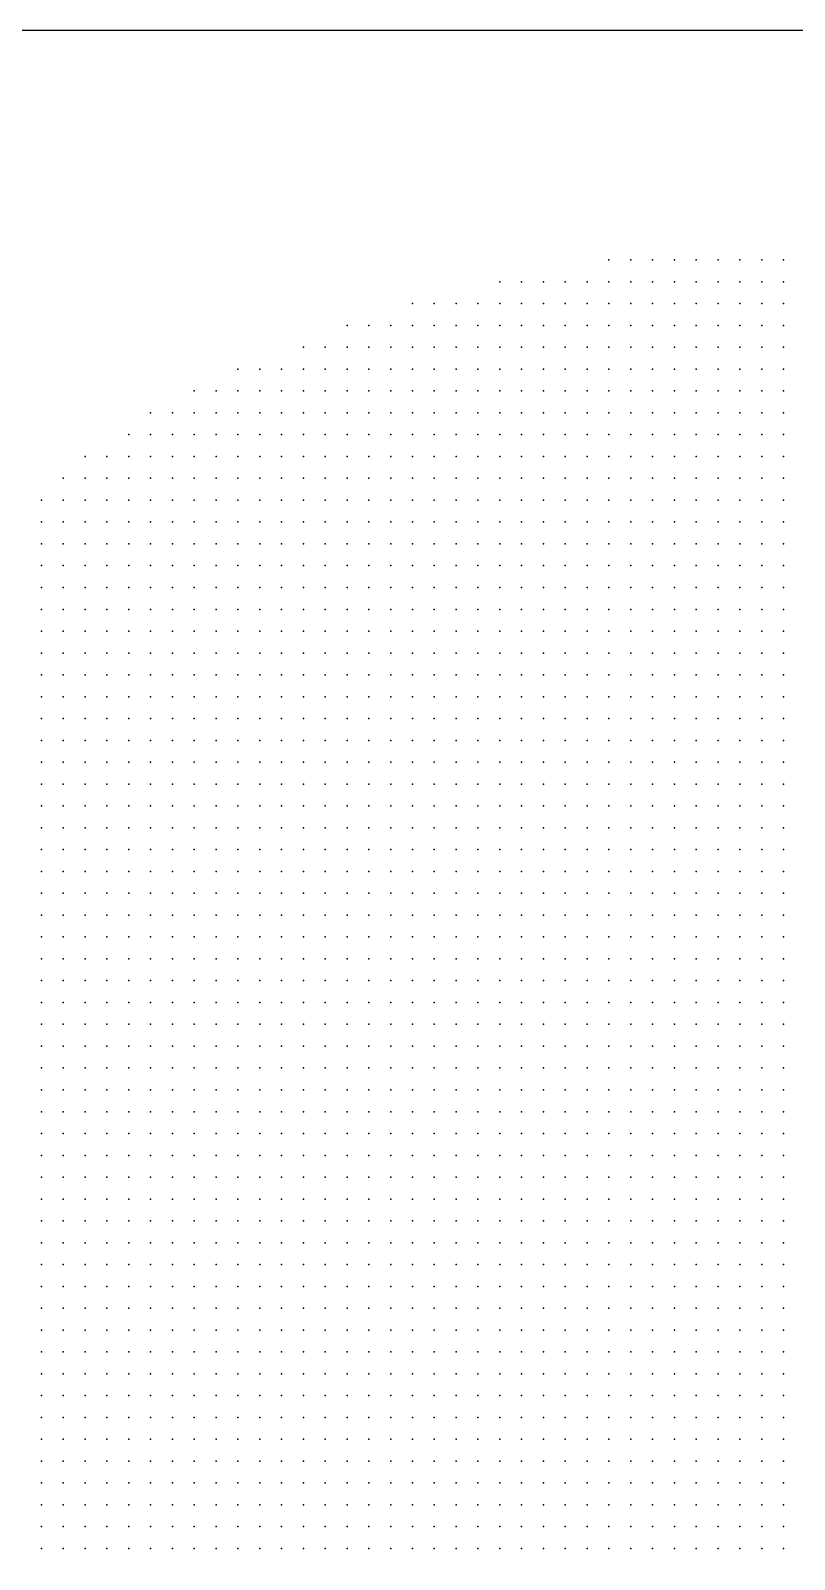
# Model space of a CAD drawing. Header units: millimetres. Extents: x 2848 to 6961, y 1568 to 7914.
# Drawn here: x 4383.3 to 4418.3, y 1650.3 to 1720.3 of the extents above; entities that cross this region are included whole.
import ezdxf

# ---------------------------------------------------------------- set-up
doc = ezdxf.new("R2010")
doc.units = ezdxf.units.MM
doc.header["$PDSIZE"] = -2

msp = doc.modelspace()

# ---------------------------------------------------------------- linework, layer by layer
msp.add_lwpolyline([(4348.282, 1580.289), (4488.282, 1580.289), (4488.282, 1720.289), (4348.282, 1720.289)], close=True)
at = {"color": 142, "true_color": 0x1a84d0}
for p in [(4409.782, 1709.789), (4410.782, 1709.789), (4411.782, 1709.789), (4412.782, 1709.789), (4413.782, 1709.789), (4414.782, 1709.789), (4415.782, 1709.789), (4416.782, 1709.789), (4417.782, 1709.789), (4404.782, 1708.789), (4405.782, 1708.789), (4406.782, 1708.789), (4407.782, 1708.789), (4408.782, 1708.789), (4409.782, 1708.789), (4410.782, 1708.789), (4411.782, 1708.789), (4412.782, 1708.789), (4413.782, 1708.789), (4414.782, 1708.789), (4415.782, 1708.789), (4416.782, 1708.789), (4417.782, 1708.789), (4400.782, 1707.789), (4401.782, 1707.789), (4402.782, 1707.789), (4403.782, 1707.789), (4404.782, 1707.789), (4405.782, 1707.789), (4406.782, 1707.789), (4407.782, 1707.789), (4408.782, 1707.789), (4409.782, 1707.789), (4410.782, 1707.789), (4411.782, 1707.789), (4412.782, 1707.789), (4413.782, 1707.789), (4414.782, 1707.789), (4415.782, 1707.789), (4416.782, 1707.789), (4417.782, 1707.789), (4397.782, 1706.789), (4398.782, 1706.789), (4399.782, 1706.789), (4400.782, 1706.789), (4401.782, 1706.789), (4402.782, 1706.789), (4403.782, 1706.789), (4404.782, 1706.789), (4405.782, 1706.789), (4406.782, 1706.789), (4407.782, 1706.789), (4408.782, 1706.789), (4409.782, 1706.789), (4410.782, 1706.789), (4411.782, 1706.789), (4412.782, 1706.789), (4413.782, 1706.789), (4414.782, 1706.789), (4415.782, 1706.789), (4416.782, 1706.789), (4417.782, 1706.789), (4395.782, 1705.789), (4396.782, 1705.789), (4397.782, 1705.789), (4398.782, 1705.789), (4399.782, 1705.789), (4400.782, 1705.789), (4401.782, 1705.789), (4402.782, 1705.789), (4403.782, 1705.789), (4404.782, 1705.789), (4405.782, 1705.789), (4406.782, 1705.789), (4407.782, 1705.789), (4408.782, 1705.789), (4409.782, 1705.789), (4410.782, 1705.789), (4411.782, 1705.789), (4412.782, 1705.789), (4413.782, 1705.789), (4414.782, 1705.789), (4415.782, 1705.789), (4416.782, 1705.789), (4417.782, 1705.789), (4392.782, 1704.789), (4393.782, 1704.789), (4394.782, 1704.789), (4395.782, 1704.789), (4396.782, 1704.789), (4397.782, 1704.789), (4398.782, 1704.789), (4399.782, 1704.789), (4400.782, 1704.789), (4401.782, 1704.789), (4402.782, 1704.789), (4403.782, 1704.789), (4404.782, 1704.789), (4405.782, 1704.789), (4406.782, 1704.789), (4407.782, 1704.789), (4408.782, 1704.789), (4409.782, 1704.789), (4410.782, 1704.789), (4411.782, 1704.789), (4412.782, 1704.789), (4413.782, 1704.789), (4414.782, 1704.789), (4415.782, 1704.789), (4416.782, 1704.789), (4417.782, 1704.789), (4390.782, 1703.789), (4391.782, 1703.789), (4392.782, 1703.789), (4393.782, 1703.789), (4394.782, 1703.789), (4395.782, 1703.789), (4396.782, 1703.789), (4397.782, 1703.789), (4398.782, 1703.789), (4399.782, 1703.789), (4400.782, 1703.789), (4401.782, 1703.789), (4402.782, 1703.789), (4403.782, 1703.789), (4404.782, 1703.789), (4405.782, 1703.789), (4406.782, 1703.789), (4407.782, 1703.789), (4408.782, 1703.789), (4409.782, 1703.789), (4410.782, 1703.789), (4411.782, 1703.789), (4412.782, 1703.789), (4413.782, 1703.789), (4414.782, 1703.789), (4415.782, 1703.789), (4416.782, 1703.789), (4417.782, 1703.789), (4388.782, 1702.789), (4389.782, 1702.789), (4390.782, 1702.789), (4391.782, 1702.789), (4392.782, 1702.789), (4393.782, 1702.789), (4394.782, 1702.789), (4395.782, 1702.789), (4396.782, 1702.789), (4397.782, 1702.789), (4398.782, 1702.789), (4399.782, 1702.789), (4400.782, 1702.789), (4401.782, 1702.789), (4402.782, 1702.789), (4403.782, 1702.789), (4404.782, 1702.789), (4405.782, 1702.789), (4406.782, 1702.789), (4407.782, 1702.789), (4408.782, 1702.789), (4409.782, 1702.789), (4410.782, 1702.789), (4411.782, 1702.789), (4412.782, 1702.789), (4413.782, 1702.789), (4414.782, 1702.789), (4415.782, 1702.789), (4416.782, 1702.789), (4417.782, 1702.789), (4387.782, 1701.789), (4388.782, 1701.789), (4389.782, 1701.789), (4390.782, 1701.789), (4391.782, 1701.789), (4392.782, 1701.789), (4393.782, 1701.789), (4394.782, 1701.789), (4395.782, 1701.789), (4396.782, 1701.789), (4397.782, 1701.789), (4398.782, 1701.789), (4399.782, 1701.789), (4400.782, 1701.789), (4401.782, 1701.789), (4402.782, 1701.789), (4403.782, 1701.789), (4404.782, 1701.789), (4405.782, 1701.789), (4406.782, 1701.789), (4407.782, 1701.789), (4408.782, 1701.789), (4409.782, 1701.789), (4410.782, 1701.789), (4411.782, 1701.789), (4412.782, 1701.789), (4413.782, 1701.789), (4414.782, 1701.789), (4415.782, 1701.789), (4416.782, 1701.789), (4417.782, 1701.789), (4385.782, 1700.789), (4386.782, 1700.789), (4387.782, 1700.789), (4388.782, 1700.789), (4389.782, 1700.789), (4390.782, 1700.789), (4391.782, 1700.789), (4392.782, 1700.789), (4393.782, 1700.789), (4394.782, 1700.789), (4395.782, 1700.789), (4396.782, 1700.789), (4397.782, 1700.789), (4398.782, 1700.789), (4399.782, 1700.789), (4400.782, 1700.789), (4401.782, 1700.789), (4402.782, 1700.789), (4403.782, 1700.789), (4404.782, 1700.789), (4405.782, 1700.789), (4406.782, 1700.789), (4407.782, 1700.789), (4408.782, 1700.789), (4409.782, 1700.789), (4410.782, 1700.789), (4411.782, 1700.789), (4412.782, 1700.789), (4413.782, 1700.789), (4414.782, 1700.789), (4415.782, 1700.789), (4416.782, 1700.789), (4417.782, 1700.789), (4384.782, 1699.789), (4385.782, 1699.789), (4386.782, 1699.789), (4387.782, 1699.789), (4388.782, 1699.789), (4389.782, 1699.789), (4390.782, 1699.789), (4391.782, 1699.789), (4392.782, 1699.789), (4393.782, 1699.789), (4394.782, 1699.789), (4395.782, 1699.789), (4396.782, 1699.789), (4397.782, 1699.789), (4398.782, 1699.789), (4399.782, 1699.789), (4400.782, 1699.789), (4401.782, 1699.789), (4402.782, 1699.789), (4403.782, 1699.789), (4404.782, 1699.789), (4405.782, 1699.789), (4406.782, 1699.789), (4407.782, 1699.789), (4408.782, 1699.789), (4409.782, 1699.789), (4410.782, 1699.789), (4411.782, 1699.789), (4412.782, 1699.789), (4413.782, 1699.789), (4414.782, 1699.789), (4415.782, 1699.789), (4416.782, 1699.789), (4417.782, 1699.789), (4383.782, 1698.789), (4384.782, 1698.789), (4385.782, 1698.789), (4386.782, 1698.789), (4387.782, 1698.789), (4388.782, 1698.789), (4389.782, 1698.789), (4390.782, 1698.789), (4391.782, 1698.789), (4392.782, 1698.789), (4393.782, 1698.789), (4394.782, 1698.789), (4395.782, 1698.789), (4396.782, 1698.789), (4397.782, 1698.789), (4398.782, 1698.789), (4399.782, 1698.789), (4400.782, 1698.789), (4401.782, 1698.789), (4402.782, 1698.789), (4403.782, 1698.789), (4404.782, 1698.789), (4405.782, 1698.789), (4406.782, 1698.789), (4407.782, 1698.789), (4408.782, 1698.789), (4409.782, 1698.789), (4410.782, 1698.789), (4411.782, 1698.789), (4412.782, 1698.789), (4413.782, 1698.789), (4414.782, 1698.789), (4415.782, 1698.789), (4416.782, 1698.789), (4417.782, 1698.789), (4383.782, 1697.789), (4384.782, 1697.789), (4385.782, 1697.789), (4386.782, 1697.789), (4387.782, 1697.789), (4388.782, 1697.789), (4389.782, 1697.789), (4390.782, 1697.789), (4391.782, 1697.789), (4392.782, 1697.789), (4393.782, 1697.789), (4394.782, 1697.789), (4395.782, 1697.789), (4396.782, 1697.789), (4397.782, 1697.789), (4398.782, 1697.789), (4399.782, 1697.789), (4400.782, 1697.789), (4401.782, 1697.789), (4402.782, 1697.789), (4403.782, 1697.789), (4404.782, 1697.789), (4405.782, 1697.789), (4406.782, 1697.789), (4407.782, 1697.789), (4408.782, 1697.789), (4409.782, 1697.789), (4410.782, 1697.789), (4411.782, 1697.789), (4412.782, 1697.789), (4413.782, 1697.789), (4414.782, 1697.789), (4415.782, 1697.789), (4416.782, 1697.789), (4417.782, 1697.789), (4383.782, 1696.789), (4384.782, 1696.789), (4385.782, 1696.789), (4386.782, 1696.789), (4387.782, 1696.789), (4388.782, 1696.789), (4389.782, 1696.789), (4390.782, 1696.789), (4391.782, 1696.789), (4392.782, 1696.789), (4393.782, 1696.789), (4394.782, 1696.789), (4395.782, 1696.789), (4396.782, 1696.789), (4397.782, 1696.789), (4398.782, 1696.789), (4399.782, 1696.789), (4400.782, 1696.789), (4401.782, 1696.789), (4402.782, 1696.789), (4403.782, 1696.789), (4404.782, 1696.789), (4405.782, 1696.789), (4406.782, 1696.789), (4407.782, 1696.789), (4408.782, 1696.789), (4409.782, 1696.789), (4410.782, 1696.789), (4411.782, 1696.789), (4412.782, 1696.789), (4413.782, 1696.789), (4414.782, 1696.789), (4415.782, 1696.789), (4416.782, 1696.789), (4417.782, 1696.789), (4383.782, 1695.789), (4384.782, 1695.789), (4385.782, 1695.789), (4386.782, 1695.789), (4387.782, 1695.789), (4388.782, 1695.789), (4389.782, 1695.789), (4390.782, 1695.789), (4391.782, 1695.789), (4392.782, 1695.789), (4393.782, 1695.789), (4394.782, 1695.789), (4395.782, 1695.789), (4396.782, 1695.789), (4397.782, 1695.789), (4398.782, 1695.789), (4399.782, 1695.789), (4400.782, 1695.789), (4401.782, 1695.789), (4402.782, 1695.789), (4403.782, 1695.789), (4404.782, 1695.789), (4405.782, 1695.789), (4406.782, 1695.789), (4407.782, 1695.789), (4408.782, 1695.789), (4409.782, 1695.789), (4410.782, 1695.789), (4411.782, 1695.789), (4412.782, 1695.789), (4413.782, 1695.789), (4414.782, 1695.789), (4415.782, 1695.789), (4416.782, 1695.789), (4417.782, 1695.789), (4383.782, 1694.789), (4384.782, 1694.789), (4385.782, 1694.789), (4386.782, 1694.789), (4387.782, 1694.789), (4388.782, 1694.789), (4389.782, 1694.789), (4390.782, 1694.789), (4391.782, 1694.789), (4392.782, 1694.789), (4393.782, 1694.789), (4394.782, 1694.789), (4395.782, 1694.789), (4396.782, 1694.789), (4397.782, 1694.789), (4398.782, 1694.789), (4399.782, 1694.789), (4400.782, 1694.789), (4401.782, 1694.789), (4402.782, 1694.789), (4403.782, 1694.789), (4404.782, 1694.789), (4405.782, 1694.789), (4406.782, 1694.789), (4407.782, 1694.789), (4408.782, 1694.789), (4409.782, 1694.789), (4410.782, 1694.789), (4411.782, 1694.789), (4412.782, 1694.789), (4413.782, 1694.789), (4414.782, 1694.789), (4415.782, 1694.789), (4416.782, 1694.789), (4417.782, 1694.789), (4383.782, 1693.789), (4384.782, 1693.789), (4385.782, 1693.789), (4386.782, 1693.789), (4387.782, 1693.789), (4388.782, 1693.789), (4389.782, 1693.789), (4390.782, 1693.789), (4391.782, 1693.789), (4392.782, 1693.789), (4393.782, 1693.789), (4394.782, 1693.789), (4395.782, 1693.789), (4396.782, 1693.789), (4397.782, 1693.789), (4398.782, 1693.789), (4399.782, 1693.789), (4400.782, 1693.789), (4401.782, 1693.789), (4402.782, 1693.789), (4403.782, 1693.789), (4404.782, 1693.789), (4405.782, 1693.789), (4406.782, 1693.789), (4407.782, 1693.789), (4408.782, 1693.789), (4409.782, 1693.789), (4410.782, 1693.789), (4411.782, 1693.789), (4412.782, 1693.789), (4413.782, 1693.789), (4414.782, 1693.789), (4415.782, 1693.789), (4416.782, 1693.789), (4417.782, 1693.789), (4383.782, 1692.789), (4384.782, 1692.789), (4385.782, 1692.789), (4386.782, 1692.789), (4387.782, 1692.789), (4388.782, 1692.789), (4389.782, 1692.789), (4390.782, 1692.789), (4391.782, 1692.789), (4392.782, 1692.789), (4393.782, 1692.789), (4394.782, 1692.789), (4395.782, 1692.789), (4396.782, 1692.789), (4397.782, 1692.789), (4398.782, 1692.789), (4399.782, 1692.789), (4400.782, 1692.789), (4401.782, 1692.789), (4402.782, 1692.789), (4403.782, 1692.789), (4404.782, 1692.789), (4405.782, 1692.789), (4406.782, 1692.789), (4407.782, 1692.789), (4408.782, 1692.789), (4409.782, 1692.789), (4410.782, 1692.789), (4411.782, 1692.789), (4412.782, 1692.789), (4413.782, 1692.789), (4414.782, 1692.789), (4415.782, 1692.789), (4416.782, 1692.789), (4417.782, 1692.789), (4383.782, 1691.789), (4384.782, 1691.789), (4385.782, 1691.789), (4386.782, 1691.789), (4387.782, 1691.789), (4388.782, 1691.789), (4389.782, 1691.789), (4390.782, 1691.789), (4391.782, 1691.789), (4392.782, 1691.789), (4393.782, 1691.789), (4394.782, 1691.789), (4395.782, 1691.789), (4396.782, 1691.789), (4397.782, 1691.789), (4398.782, 1691.789), (4399.782, 1691.789), (4400.782, 1691.789), (4401.782, 1691.789), (4402.782, 1691.789), (4403.782, 1691.789), (4404.782, 1691.789), (4405.782, 1691.789), (4406.782, 1691.789), (4407.782, 1691.789), (4408.782, 1691.789), (4409.782, 1691.789), (4410.782, 1691.789), (4411.782, 1691.789), (4412.782, 1691.789), (4413.782, 1691.789), (4414.782, 1691.789), (4415.782, 1691.789), (4416.782, 1691.789), (4417.782, 1691.789), (4383.782, 1690.789), (4384.782, 1690.789), (4385.782, 1690.789), (4386.782, 1690.789), (4387.782, 1690.789), (4388.782, 1690.789), (4389.782, 1690.789), (4390.782, 1690.789), (4391.782, 1690.789), (4392.782, 1690.789), (4393.782, 1690.789), (4394.782, 1690.789), (4395.782, 1690.789), (4396.782, 1690.789), (4397.782, 1690.789), (4398.782, 1690.789), (4399.782, 1690.789), (4400.782, 1690.789), (4401.782, 1690.789), (4402.782, 1690.789), (4403.782, 1690.789), (4404.782, 1690.789), (4405.782, 1690.789), (4406.782, 1690.789), (4407.782, 1690.789), (4408.782, 1690.789), (4409.782, 1690.789), (4410.782, 1690.789), (4411.782, 1690.789), (4412.782, 1690.789), (4413.782, 1690.789), (4414.782, 1690.789), (4415.782, 1690.789), (4416.782, 1690.789), (4417.782, 1690.789), (4383.782, 1689.789), (4384.782, 1689.789), (4385.782, 1689.789), (4386.782, 1689.789), (4387.782, 1689.789), (4388.782, 1689.789), (4389.782, 1689.789), (4390.782, 1689.789), (4391.782, 1689.789), (4392.782, 1689.789), (4393.782, 1689.789), (4394.782, 1689.789), (4395.782, 1689.789), (4396.782, 1689.789), (4397.782, 1689.789), (4398.782, 1689.789), (4399.782, 1689.789), (4400.782, 1689.789), (4401.782, 1689.789), (4402.782, 1689.789), (4403.782, 1689.789), (4404.782, 1689.789), (4405.782, 1689.789), (4406.782, 1689.789), (4407.782, 1689.789), (4408.782, 1689.789), (4409.782, 1689.789), (4410.782, 1689.789), (4411.782, 1689.789), (4412.782, 1689.789), (4413.782, 1689.789), (4414.782, 1689.789), (4415.782, 1689.789), (4416.782, 1689.789), (4417.782, 1689.789), (4383.782, 1688.789), (4384.782, 1688.789), (4385.782, 1688.789), (4386.782, 1688.789), (4387.782, 1688.789), (4388.782, 1688.789), (4389.782, 1688.789), (4390.782, 1688.789), (4391.782, 1688.789), (4392.782, 1688.789), (4393.782, 1688.789), (4394.782, 1688.789), (4395.782, 1688.789), (4396.782, 1688.789), (4397.782, 1688.789), (4398.782, 1688.789), (4399.782, 1688.789), (4400.782, 1688.789), (4401.782, 1688.789), (4402.782, 1688.789), (4403.782, 1688.789), (4404.782, 1688.789), (4405.782, 1688.789), (4406.782, 1688.789), (4407.782, 1688.789), (4408.782, 1688.789), (4409.782, 1688.789), (4410.782, 1688.789), (4411.782, 1688.789), (4412.782, 1688.789), (4413.782, 1688.789), (4414.782, 1688.789), (4415.782, 1688.789), (4416.782, 1688.789), (4417.782, 1688.789), (4383.782, 1687.789), (4384.782, 1687.789), (4385.782, 1687.789), (4386.782, 1687.789), (4387.782, 1687.789), (4388.782, 1687.789), (4389.782, 1687.789), (4390.782, 1687.789), (4391.782, 1687.789), (4392.782, 1687.789), (4393.782, 1687.789), (4394.782, 1687.789), (4395.782, 1687.789), (4396.782, 1687.789), (4397.782, 1687.789), (4398.782, 1687.789), (4399.782, 1687.789), (4400.782, 1687.789), (4401.782, 1687.789), (4402.782, 1687.789), (4403.782, 1687.789), (4404.782, 1687.789), (4405.782, 1687.789), (4406.782, 1687.789), (4407.782, 1687.789), (4408.782, 1687.789), (4409.782, 1687.789), (4410.782, 1687.789), (4411.782, 1687.789), (4412.782, 1687.789), (4413.782, 1687.789), (4414.782, 1687.789), (4415.782, 1687.789), (4416.782, 1687.789), (4417.782, 1687.789), (4383.782, 1686.789), (4384.782, 1686.789), (4385.782, 1686.789), (4386.782, 1686.789), (4387.782, 1686.789), (4388.782, 1686.789), (4389.782, 1686.789), (4390.782, 1686.789), (4391.782, 1686.789), (4392.782, 1686.789), (4393.782, 1686.789), (4394.782, 1686.789), (4395.782, 1686.789), (4396.782, 1686.789), (4397.782, 1686.789), (4398.782, 1686.789), (4399.782, 1686.789), (4400.782, 1686.789), (4401.782, 1686.789), (4402.782, 1686.789), (4403.782, 1686.789), (4404.782, 1686.789), (4405.782, 1686.789), (4406.782, 1686.789), (4407.782, 1686.789), (4408.782, 1686.789), (4409.782, 1686.789), (4410.782, 1686.789), (4411.782, 1686.789), (4412.782, 1686.789), (4413.782, 1686.789), (4414.782, 1686.789), (4415.782, 1686.789), (4416.782, 1686.789), (4417.782, 1686.789), (4383.782, 1685.789), (4384.782, 1685.789), (4385.782, 1685.789), (4386.782, 1685.789), (4387.782, 1685.789), (4388.782, 1685.789), (4389.782, 1685.789), (4390.782, 1685.789), (4391.782, 1685.789), (4392.782, 1685.789), (4393.782, 1685.789), (4394.782, 1685.789), (4395.782, 1685.789), (4396.782, 1685.789), (4397.782, 1685.789), (4398.782, 1685.789), (4399.782, 1685.789), (4400.782, 1685.789), (4401.782, 1685.789), (4402.782, 1685.789), (4403.782, 1685.789), (4404.782, 1685.789), (4405.782, 1685.789), (4406.782, 1685.789), (4407.782, 1685.789), (4408.782, 1685.789), (4409.782, 1685.789), (4410.782, 1685.789), (4411.782, 1685.789), (4412.782, 1685.789), (4413.782, 1685.789), (4414.782, 1685.789), (4415.782, 1685.789), (4416.782, 1685.789), (4417.782, 1685.789), (4383.782, 1684.789), (4384.782, 1684.789), (4385.782, 1684.789), (4386.782, 1684.789), (4387.782, 1684.789), (4388.782, 1684.789), (4389.782, 1684.789), (4390.782, 1684.789), (4391.782, 1684.789), (4392.782, 1684.789), (4393.782, 1684.789), (4394.782, 1684.789), (4395.782, 1684.789), (4396.782, 1684.789), (4397.782, 1684.789), (4398.782, 1684.789), (4399.782, 1684.789), (4400.782, 1684.789), (4401.782, 1684.789), (4402.782, 1684.789), (4403.782, 1684.789), (4404.782, 1684.789), (4405.782, 1684.789), (4406.782, 1684.789), (4407.782, 1684.789), (4408.782, 1684.789), (4409.782, 1684.789), (4410.782, 1684.789), (4411.782, 1684.789), (4412.782, 1684.789), (4413.782, 1684.789), (4414.782, 1684.789), (4415.782, 1684.789), (4416.782, 1684.789), (4417.782, 1684.789), (4383.782, 1683.789), (4384.782, 1683.789), (4385.782, 1683.789), (4386.782, 1683.789), (4387.782, 1683.789), (4388.782, 1683.789), (4389.782, 1683.789), (4390.782, 1683.789), (4391.782, 1683.789), (4392.782, 1683.789), (4393.782, 1683.789), (4394.782, 1683.789), (4395.782, 1683.789), (4396.782, 1683.789), (4397.782, 1683.789), (4398.782, 1683.789), (4399.782, 1683.789), (4400.782, 1683.789), (4401.782, 1683.789), (4402.782, 1683.789), (4403.782, 1683.789), (4404.782, 1683.789), (4405.782, 1683.789), (4406.782, 1683.789), (4407.782, 1683.789), (4408.782, 1683.789), (4409.782, 1683.789), (4410.782, 1683.789), (4411.782, 1683.789), (4412.782, 1683.789), (4413.782, 1683.789), (4414.782, 1683.789), (4415.782, 1683.789), (4416.782, 1683.789), (4417.782, 1683.789), (4383.782, 1682.789), (4384.782, 1682.789), (4385.782, 1682.789), (4386.782, 1682.789), (4387.782, 1682.789), (4388.782, 1682.789), (4389.782, 1682.789), (4390.782, 1682.789), (4391.782, 1682.789), (4392.782, 1682.789), (4393.782, 1682.789), (4394.782, 1682.789), (4395.782, 1682.789), (4396.782, 1682.789), (4397.782, 1682.789), (4398.782, 1682.789), (4399.782, 1682.789), (4400.782, 1682.789), (4401.782, 1682.789), (4402.782, 1682.789), (4403.782, 1682.789), (4404.782, 1682.789), (4405.782, 1682.789), (4406.782, 1682.789), (4407.782, 1682.789), (4408.782, 1682.789), (4409.782, 1682.789), (4410.782, 1682.789), (4411.782, 1682.789), (4412.782, 1682.789), (4413.782, 1682.789), (4414.782, 1682.789), (4415.782, 1682.789), (4416.782, 1682.789), (4417.782, 1682.789), (4383.782, 1681.789), (4384.782, 1681.789), (4385.782, 1681.789), (4386.782, 1681.789), (4387.782, 1681.789), (4388.782, 1681.789), (4389.782, 1681.789), (4390.782, 1681.789), (4391.782, 1681.789), (4392.782, 1681.789), (4393.782, 1681.789), (4394.782, 1681.789), (4395.782, 1681.789), (4396.782, 1681.789), (4397.782, 1681.789), (4398.782, 1681.789), (4399.782, 1681.789), (4400.782, 1681.789), (4401.782, 1681.789), (4402.782, 1681.789), (4403.782, 1681.789), (4404.782, 1681.789), (4405.782, 1681.789), (4406.782, 1681.789), (4407.782, 1681.789), (4408.782, 1681.789), (4409.782, 1681.789), (4410.782, 1681.789), (4411.782, 1681.789), (4412.782, 1681.789), (4413.782, 1681.789), (4414.782, 1681.789), (4415.782, 1681.789), (4416.782, 1681.789), (4417.782, 1681.789), (4383.782, 1680.789), (4384.782, 1680.789), (4385.782, 1680.789), (4386.782, 1680.789), (4387.782, 1680.789), (4388.782, 1680.789), (4389.782, 1680.789), (4390.782, 1680.789), (4391.782, 1680.789), (4392.782, 1680.789), (4393.782, 1680.789), (4394.782, 1680.789), (4395.782, 1680.789), (4396.782, 1680.789), (4397.782, 1680.789), (4398.782, 1680.789), (4399.782, 1680.789), (4400.782, 1680.789), (4401.782, 1680.789), (4402.782, 1680.789), (4403.782, 1680.789), (4404.782, 1680.789), (4405.782, 1680.789), (4406.782, 1680.789), (4407.782, 1680.789), (4408.782, 1680.789), (4409.782, 1680.789), (4410.782, 1680.789), (4411.782, 1680.789), (4412.782, 1680.789), (4413.782, 1680.789), (4414.782, 1680.789), (4415.782, 1680.789), (4416.782, 1680.789), (4417.782, 1680.789), (4383.782, 1679.789), (4384.782, 1679.789), (4385.782, 1679.789), (4386.782, 1679.789), (4387.782, 1679.789), (4388.782, 1679.789), (4389.782, 1679.789), (4390.782, 1679.789), (4391.782, 1679.789), (4392.782, 1679.789), (4393.782, 1679.789), (4394.782, 1679.789), (4395.782, 1679.789), (4396.782, 1679.789), (4397.782, 1679.789), (4398.782, 1679.789), (4399.782, 1679.789), (4400.782, 1679.789), (4401.782, 1679.789), (4402.782, 1679.789), (4403.782, 1679.789), (4404.782, 1679.789), (4405.782, 1679.789), (4406.782, 1679.789), (4407.782, 1679.789), (4408.782, 1679.789), (4409.782, 1679.789), (4410.782, 1679.789), (4411.782, 1679.789), (4412.782, 1679.789), (4413.782, 1679.789), (4414.782, 1679.789), (4415.782, 1679.789), (4416.782, 1679.789), (4417.782, 1679.789), (4383.782, 1678.789), (4384.782, 1678.789), (4385.782, 1678.789), (4386.782, 1678.789), (4387.782, 1678.789), (4388.782, 1678.789), (4389.782, 1678.789), (4390.782, 1678.789), (4391.782, 1678.789), (4392.782, 1678.789), (4393.782, 1678.789), (4394.782, 1678.789), (4395.782, 1678.789), (4396.782, 1678.789), (4397.782, 1678.789), (4398.782, 1678.789), (4399.782, 1678.789), (4400.782, 1678.789), (4401.782, 1678.789), (4402.782, 1678.789), (4403.782, 1678.789), (4404.782, 1678.789), (4405.782, 1678.789), (4406.782, 1678.789), (4407.782, 1678.789), (4408.782, 1678.789), (4409.782, 1678.789), (4410.782, 1678.789), (4411.782, 1678.789), (4412.782, 1678.789), (4413.782, 1678.789), (4414.782, 1678.789), (4415.782, 1678.789), (4416.782, 1678.789), (4417.782, 1678.789), (4383.782, 1677.789), (4384.782, 1677.789), (4385.782, 1677.789), (4386.782, 1677.789), (4387.782, 1677.789), (4388.782, 1677.789), (4389.782, 1677.789), (4390.782, 1677.789), (4391.782, 1677.789), (4392.782, 1677.789), (4393.782, 1677.789), (4394.782, 1677.789), (4395.782, 1677.789), (4396.782, 1677.789), (4397.782, 1677.789), (4398.782, 1677.789), (4399.782, 1677.789), (4400.782, 1677.789), (4401.782, 1677.789), (4402.782, 1677.789), (4403.782, 1677.789), (4404.782, 1677.789), (4405.782, 1677.789), (4406.782, 1677.789), (4407.782, 1677.789), (4408.782, 1677.789), (4409.782, 1677.789), (4410.782, 1677.789), (4411.782, 1677.789), (4412.782, 1677.789), (4413.782, 1677.789), (4414.782, 1677.789), (4415.782, 1677.789), (4416.782, 1677.789), (4417.782, 1677.789), (4383.782, 1676.789), (4384.782, 1676.789), (4385.782, 1676.789), (4386.782, 1676.789), (4387.782, 1676.789), (4388.782, 1676.789), (4389.782, 1676.789), (4390.782, 1676.789), (4391.782, 1676.789), (4392.782, 1676.789), (4393.782, 1676.789), (4394.782, 1676.789), (4395.782, 1676.789), (4396.782, 1676.789), (4397.782, 1676.789), (4398.782, 1676.789), (4399.782, 1676.789), (4400.782, 1676.789), (4401.782, 1676.789), (4402.782, 1676.789), (4403.782, 1676.789), (4404.782, 1676.789), (4405.782, 1676.789), (4406.782, 1676.789), (4407.782, 1676.789), (4408.782, 1676.789), (4409.782, 1676.789), (4410.782, 1676.789), (4411.782, 1676.789), (4412.782, 1676.789), (4413.782, 1676.789), (4414.782, 1676.789), (4415.782, 1676.789), (4416.782, 1676.789), (4417.782, 1676.789), (4383.782, 1675.789), (4384.782, 1675.789), (4385.782, 1675.789), (4386.782, 1675.789), (4387.782, 1675.789), (4388.782, 1675.789), (4389.782, 1675.789), (4390.782, 1675.789), (4391.782, 1675.789), (4392.782, 1675.789), (4393.782, 1675.789), (4394.782, 1675.789), (4395.782, 1675.789), (4396.782, 1675.789), (4397.782, 1675.789), (4398.782, 1675.789), (4399.782, 1675.789), (4400.782, 1675.789), (4401.782, 1675.789), (4402.782, 1675.789), (4403.782, 1675.789), (4404.782, 1675.789), (4405.782, 1675.789), (4406.782, 1675.789), (4407.782, 1675.789), (4408.782, 1675.789), (4409.782, 1675.789), (4410.782, 1675.789), (4411.782, 1675.789), (4412.782, 1675.789), (4413.782, 1675.789), (4414.782, 1675.789), (4415.782, 1675.789), (4416.782, 1675.789), (4417.782, 1675.789), (4383.782, 1674.789), (4384.782, 1674.789), (4385.782, 1674.789), (4386.782, 1674.789), (4387.782, 1674.789), (4388.782, 1674.789), (4389.782, 1674.789), (4390.782, 1674.789), (4391.782, 1674.789), (4392.782, 1674.789), (4393.782, 1674.789), (4394.782, 1674.789), (4395.782, 1674.789), (4396.782, 1674.789), (4397.782, 1674.789), (4398.782, 1674.789), (4399.782, 1674.789), (4400.782, 1674.789), (4401.782, 1674.789), (4402.782, 1674.789), (4403.782, 1674.789), (4404.782, 1674.789), (4405.782, 1674.789), (4406.782, 1674.789), (4407.782, 1674.789), (4408.782, 1674.789), (4409.782, 1674.789), (4410.782, 1674.789), (4411.782, 1674.789), (4412.782, 1674.789), (4413.782, 1674.789), (4414.782, 1674.789), (4415.782, 1674.789), (4416.782, 1674.789), (4417.782, 1674.789), (4383.782, 1673.789), (4384.782, 1673.789), (4385.782, 1673.789), (4386.782, 1673.789), (4387.782, 1673.789), (4388.782, 1673.789), (4389.782, 1673.789), (4390.782, 1673.789), (4391.782, 1673.789), (4392.782, 1673.789), (4393.782, 1673.789), (4394.782, 1673.789), (4395.782, 1673.789), (4396.782, 1673.789), (4397.782, 1673.789), (4398.782, 1673.789), (4399.782, 1673.789), (4400.782, 1673.789), (4401.782, 1673.789), (4402.782, 1673.789), (4403.782, 1673.789), (4404.782, 1673.789), (4405.782, 1673.789), (4406.782, 1673.789), (4407.782, 1673.789), (4408.782, 1673.789), (4409.782, 1673.789), (4410.782, 1673.789), (4411.782, 1673.789), (4412.782, 1673.789), (4413.782, 1673.789), (4414.782, 1673.789), (4415.782, 1673.789), (4416.782, 1673.789), (4417.782, 1673.789), (4383.782, 1672.789), (4384.782, 1672.789), (4385.782, 1672.789), (4386.782, 1672.789), (4387.782, 1672.789), (4388.782, 1672.789), (4389.782, 1672.789), (4390.782, 1672.789), (4391.782, 1672.789), (4392.782, 1672.789), (4393.782, 1672.789), (4394.782, 1672.789), (4395.782, 1672.789), (4396.782, 1672.789), (4397.782, 1672.789), (4398.782, 1672.789), (4399.782, 1672.789), (4400.782, 1672.789), (4401.782, 1672.789), (4402.782, 1672.789), (4403.782, 1672.789), (4404.782, 1672.789), (4405.782, 1672.789), (4406.782, 1672.789), (4407.782, 1672.789), (4408.782, 1672.789), (4409.782, 1672.789), (4410.782, 1672.789), (4411.782, 1672.789), (4412.782, 1672.789), (4413.782, 1672.789), (4414.782, 1672.789), (4415.782, 1672.789), (4416.782, 1672.789), (4417.782, 1672.789), (4383.782, 1671.789), (4384.782, 1671.789), (4385.782, 1671.789), (4386.782, 1671.789), (4387.782, 1671.789), (4388.782, 1671.789), (4383.782, 1670.789), (4384.782, 1670.789), (4385.782, 1670.789), (4386.782, 1670.789), (4387.782, 1670.789), (4388.782, 1670.789), (4383.782, 1669.789), (4384.782, 1669.789), (4385.782, 1669.789), (4386.782, 1669.789), (4387.782, 1669.789), (4388.782, 1669.789), (4383.782, 1668.789), (4384.782, 1668.789), (4385.782, 1668.789), (4386.782, 1668.789), (4387.782, 1668.789), (4388.782, 1668.789), (4383.782, 1667.789), (4384.782, 1667.789), (4385.782, 1667.789), (4386.782, 1667.789), (4387.782, 1667.789), (4388.782, 1667.789), (4383.782, 1666.789), (4384.782, 1666.789), (4385.782, 1666.789), (4386.782, 1666.789), (4387.782, 1666.789), (4388.782, 1666.789), (4383.782, 1665.789), (4384.782, 1665.789), (4385.782, 1665.789), (4386.782, 1665.789), (4387.782, 1665.789), (4388.782, 1665.789), (4383.782, 1664.789), (4384.782, 1664.789), (4385.782, 1664.789), (4386.782, 1664.789), (4387.782, 1664.789), (4388.782, 1664.789), (4383.782, 1663.789), (4384.782, 1663.789), (4385.782, 1663.789), (4386.782, 1663.789), (4387.782, 1663.789), (4388.782, 1663.789), (4383.782, 1662.789), (4384.782, 1662.789), (4385.782, 1662.789), (4386.782, 1662.789), (4387.782, 1662.789), (4388.782, 1662.789), (4383.782, 1661.789), (4384.782, 1661.789), (4385.782, 1661.789), (4386.782, 1661.789), (4387.782, 1661.789), (4388.782, 1661.789), (4383.782, 1660.789), (4384.782, 1660.789), (4385.782, 1660.789), (4386.782, 1660.789), (4387.782, 1660.789), (4388.782, 1660.789), (4383.782, 1659.789), (4384.782, 1659.789), (4385.782, 1659.789), (4386.782, 1659.789), (4387.782, 1659.789), (4388.782, 1659.789), (4383.782, 1658.789), (4384.782, 1658.789), (4385.782, 1658.789), (4386.782, 1658.789), (4387.782, 1658.789), (4388.782, 1658.789), (4383.782, 1657.789), (4384.782, 1657.789), (4385.782, 1657.789), (4386.782, 1657.789), (4387.782, 1657.789), (4388.782, 1657.789), (4383.782, 1656.789), (4384.782, 1656.789), (4385.782, 1656.789), (4386.782, 1656.789), (4387.782, 1656.789), (4388.782, 1656.789), (4404.782, 1656.789), (4405.782, 1656.789), (4406.782, 1656.789), (4407.782, 1656.789), (4408.782, 1656.789), (4409.782, 1656.789), (4410.782, 1656.789), (4411.782, 1656.789), (4412.782, 1656.789), (4413.782, 1656.789), (4414.782, 1656.789), (4415.782, 1656.789), (4416.782, 1656.789), (4417.782, 1656.789), (4383.782, 1655.789), (4384.782, 1655.789), (4385.782, 1655.789), (4386.782, 1655.789), (4387.782, 1655.789), (4388.782, 1655.789), (4404.782, 1655.789), (4405.782, 1655.789), (4406.782, 1655.789), (4407.782, 1655.789), (4408.782, 1655.789), (4409.782, 1655.789), (4410.782, 1655.789), (4411.782, 1655.789), (4412.782, 1655.789), (4413.782, 1655.789), (4414.782, 1655.789), (4415.782, 1655.789), (4416.782, 1655.789), (4417.782, 1655.789), (4383.782, 1654.789), (4384.782, 1654.789), (4385.782, 1654.789), (4386.782, 1654.789), (4387.782, 1654.789), (4388.782, 1654.789), (4404.782, 1654.789), (4405.782, 1654.789), (4406.782, 1654.789), (4407.782, 1654.789), (4408.782, 1654.789), (4409.782, 1654.789), (4410.782, 1654.789), (4411.782, 1654.789), (4412.782, 1654.789), (4413.782, 1654.789), (4414.782, 1654.789), (4415.782, 1654.789), (4416.782, 1654.789), (4417.782, 1654.789), (4383.782, 1653.789), (4384.782, 1653.789), (4385.782, 1653.789), (4386.782, 1653.789), (4387.782, 1653.789), (4388.782, 1653.789), (4404.782, 1653.789), (4405.782, 1653.789), (4406.782, 1653.789), (4407.782, 1653.789), (4408.782, 1653.789), (4409.782, 1653.789), (4410.782, 1653.789), (4411.782, 1653.789), (4412.782, 1653.789), (4413.782, 1653.789), (4414.782, 1653.789), (4415.782, 1653.789), (4416.782, 1653.789), (4417.782, 1653.789), (4383.782, 1652.789), (4384.782, 1652.789), (4385.782, 1652.789), (4386.782, 1652.789), (4387.782, 1652.789), (4388.782, 1652.789), (4404.782, 1652.789), (4405.782, 1652.789), (4406.782, 1652.789), (4407.782, 1652.789), (4408.782, 1652.789), (4409.782, 1652.789), (4410.782, 1652.789), (4411.782, 1652.789), (4412.782, 1652.789), (4413.782, 1652.789), (4414.782, 1652.789), (4415.782, 1652.789), (4416.782, 1652.789), (4417.782, 1652.789), (4383.782, 1651.789), (4384.782, 1651.789), (4385.782, 1651.789), (4386.782, 1651.789), (4387.782, 1651.789), (4388.782, 1651.789), (4404.782, 1651.789), (4405.782, 1651.789), (4406.782, 1651.789), (4407.782, 1651.789), (4408.782, 1651.789), (4409.782, 1651.789), (4410.782, 1651.789), (4411.782, 1651.789), (4412.782, 1651.789), (4413.782, 1651.789), (4414.782, 1651.789), (4415.782, 1651.789), (4416.782, 1651.789), (4417.782, 1651.789), (4383.782, 1650.789), (4384.782, 1650.789), (4385.782, 1650.789), (4386.782, 1650.789), (4387.782, 1650.789), (4388.782, 1650.789), (4404.782, 1650.789), (4405.782, 1650.789), (4406.782, 1650.789), (4407.782, 1650.789), (4408.782, 1650.789), (4409.782, 1650.789), (4410.782, 1650.789), (4411.782, 1650.789), (4412.782, 1650.789), (4413.782, 1650.789), (4414.782, 1650.789), (4415.782, 1650.789), (4416.782, 1650.789), (4417.782, 1650.789)]:
    msp.add_point(p, dxfattribs=at)
at = {"color": 254, "true_color": 0xb6d3f5}
msp.add_point((4389.782, 1671.789), dxfattribs=at)
at = {"color": 7, "true_color": 0xfcfcfc}
for p in [(4390.782, 1671.789), (4391.782, 1671.789), (4392.782, 1671.789), (4393.782, 1671.789), (4390.782, 1661.789), (4393.782, 1661.789), (4390.782, 1660.789), (4393.782, 1660.789), (4390.782, 1659.789), (4393.782, 1659.789), (4390.782, 1658.789), (4393.782, 1658.789), (4390.782, 1657.789), (4393.782, 1657.789), (4390.782, 1656.789), (4393.782, 1656.789), (4390.782, 1655.789), (4393.782, 1655.789), (4390.782, 1654.789), (4393.782, 1654.789), (4390.782, 1653.789), (4393.782, 1653.789), (4390.782, 1652.789), (4393.782, 1652.789), (4390.782, 1651.789), (4393.782, 1651.789), (4390.782, 1650.789), (4393.782, 1650.789)]:
    msp.add_point(p, dxfattribs=at)
at = {"color": 7, "true_color": 0xfdfdfd}
for p in [(4394.782, 1671.789), (4395.782, 1671.789), (4396.782, 1671.789), (4397.782, 1671.789)]:
    msp.add_point(p, dxfattribs=at)
at = {"color": 7, "true_color": 0xfdfffe}
for p in [(4398.782, 1671.789), (4399.782, 1671.789), (4400.782, 1671.789), (4401.782, 1671.789), (4402.782, 1671.789), (4403.782, 1671.789), (4404.782, 1671.789), (4405.782, 1671.789), (4406.782, 1671.789), (4407.782, 1671.789), (4408.782, 1671.789), (4409.782, 1671.789), (4410.782, 1671.789), (4411.782, 1671.789), (4412.782, 1671.789), (4413.782, 1671.789), (4414.782, 1671.789), (4415.782, 1671.789), (4416.782, 1671.789), (4417.782, 1671.789), (4396.782, 1667.789), (4395.782, 1666.789), (4396.782, 1666.789), (4398.782, 1666.789), (4399.782, 1666.789), (4400.782, 1666.789), (4401.782, 1666.789), (4402.782, 1666.789), (4403.782, 1666.789), (4404.782, 1666.789), (4405.782, 1666.789), (4406.782, 1666.789), (4407.782, 1666.789), (4408.782, 1666.789), (4409.782, 1666.789), (4410.782, 1666.789), (4411.782, 1666.789), (4412.782, 1666.789), (4413.782, 1666.789), (4414.782, 1666.789), (4415.782, 1666.789), (4416.782, 1666.789), (4417.782, 1666.789), (4395.782, 1665.789), (4396.782, 1665.789), (4397.782, 1665.789), (4398.782, 1665.789), (4399.782, 1665.789), (4400.782, 1665.789), (4401.782, 1665.789), (4402.782, 1665.789), (4403.782, 1665.789), (4404.782, 1665.789), (4405.782, 1665.789), (4406.782, 1665.789), (4407.782, 1665.789), (4408.782, 1665.789), (4409.782, 1665.789), (4410.782, 1665.789), (4411.782, 1665.789), (4412.782, 1665.789), (4413.782, 1665.789), (4414.782, 1665.789), (4415.782, 1665.789), (4416.782, 1665.789), (4417.782, 1665.789), (4397.782, 1664.789)]:
    msp.add_point(p, dxfattribs=at)
at = {"color": 7, "true_color": 0xf7f6ff}
msp.add_point((4389.782, 1670.789), dxfattribs=at)
at = {"color": 7, "true_color": 0xf6f7fb}
for p in [(4390.782, 1670.789), (4391.782, 1670.789)]:
    msp.add_point(p, dxfattribs=at)
at = {"color": 7, "true_color": 0xf7f8fc}
for p in [(4392.782, 1670.789), (4393.782, 1670.789)]:
    msp.add_point(p, dxfattribs=at)
at = {"color": 7, "true_color": 0xf8f9fd}
for p in [(4394.782, 1670.789), (4395.782, 1670.789)]:
    msp.add_point(p, dxfattribs=at)
at = {"color": 7, "true_color": 0xf9fafe}
for p in [(4396.782, 1670.789), (4397.782, 1670.789)]:
    msp.add_point(p, dxfattribs=at)
at = {"color": 7, "true_color": 0xf8fcff}
for p in [(4398.782, 1670.789), (4399.782, 1670.789), (4400.782, 1670.789), (4401.782, 1670.789), (4402.782, 1670.789), (4403.782, 1670.789), (4404.782, 1670.789), (4405.782, 1670.789), (4406.782, 1670.789), (4407.782, 1670.789), (4408.782, 1670.789), (4409.782, 1670.789), (4410.782, 1670.789), (4411.782, 1670.789), (4412.782, 1670.789), (4413.782, 1670.789), (4414.782, 1670.789), (4415.782, 1670.789), (4416.782, 1670.789), (4417.782, 1670.789), (4401.782, 1655.789)]:
    msp.add_point(p, dxfattribs=at)
at = {"color": 7, "true_color": 0xddeef5}
msp.add_point((4389.782, 1669.789), dxfattribs=at)
at = {"color": 7, "true_color": 0xfafdf6}
for p in [(4390.782, 1669.789), (4390.782, 1668.789), (4390.782, 1667.789), (4391.782, 1664.789), (4391.782, 1663.789), (4391.782, 1662.789)]:
    msp.add_point(p, dxfattribs=at)
at = {"color": 7, "true_color": 0xf8fbf4}
for p in [(4391.782, 1669.789), (4391.782, 1668.789), (4391.782, 1667.789)]:
    msp.add_point(p, dxfattribs=at)
at = {"color": 7, "true_color": 0xf6f8f3}
msp.add_point((4392.782, 1669.789), dxfattribs=at)
at = {"color": 7, "true_color": 0xf7f9f4}
for p in [(4393.782, 1669.789), (4392.782, 1668.789), (4393.782, 1668.789), (4392.782, 1667.789), (4392.782, 1666.789)]:
    msp.add_point(p, dxfattribs=at)
at = {"color": 7, "true_color": 0xfafcf9}
for p in [(4394.782, 1669.789), (4394.782, 1668.789), (4394.782, 1667.789)]:
    msp.add_point(p, dxfattribs=at)
at = {"color": 7, "true_color": 0xfcfefd}
for p in [(4395.782, 1669.789), (4396.782, 1669.789), (4398.782, 1669.789), (4399.782, 1669.789), (4400.782, 1669.789), (4401.782, 1669.789), (4402.782, 1669.789), (4403.782, 1669.789), (4404.782, 1669.789), (4405.782, 1669.789), (4406.782, 1669.789), (4407.782, 1669.789), (4408.782, 1669.789), (4409.782, 1669.789), (4410.782, 1669.789), (4411.782, 1669.789), (4412.782, 1669.789), (4413.782, 1669.789), (4414.782, 1669.789), (4415.782, 1669.789), (4416.782, 1669.789), (4417.782, 1669.789), (4395.782, 1668.789), (4396.782, 1668.789), (4398.782, 1668.789), (4399.782, 1668.789), (4400.782, 1668.789), (4401.782, 1668.789), (4402.782, 1668.789), (4403.782, 1668.789), (4404.782, 1668.789), (4405.782, 1668.789), (4406.782, 1668.789), (4407.782, 1668.789), (4408.782, 1668.789), (4409.782, 1668.789), (4410.782, 1668.789), (4411.782, 1668.789), (4412.782, 1668.789), (4413.782, 1668.789), (4414.782, 1668.789), (4415.782, 1668.789), (4416.782, 1668.789), (4417.782, 1668.789), (4395.782, 1667.789), (4397.782, 1667.789), (4398.782, 1667.789), (4399.782, 1667.789), (4400.782, 1667.789), (4401.782, 1667.789), (4402.782, 1667.789), (4403.782, 1667.789), (4404.782, 1667.789), (4405.782, 1667.789), (4406.782, 1667.789), (4407.782, 1667.789), (4408.782, 1667.789), (4409.782, 1667.789), (4410.782, 1667.789), (4411.782, 1667.789), (4412.782, 1667.789), (4413.782, 1667.789), (4414.782, 1667.789), (4415.782, 1667.789), (4416.782, 1667.789), (4417.782, 1667.789), (4397.782, 1666.789)]:
    msp.add_point(p, dxfattribs=at)
at = {"color": 7, "true_color": 0xfbfdfc}
for p in [(4397.782, 1669.789), (4397.782, 1668.789)]:
    msp.add_point(p, dxfattribs=at)
at = {"color": 7, "true_color": 0xdfeef5}
msp.add_point((4389.782, 1668.789), dxfattribs=at)
at = {"color": 7, "true_color": 0xe1eef6}
msp.add_point((4389.782, 1667.789), dxfattribs=at)
at = {"color": 7, "true_color": 0xf8faf5}
for p in [(4393.782, 1667.789), (4393.782, 1666.789), (4392.782, 1665.789), (4392.782, 1664.789)]:
    msp.add_point(p, dxfattribs=at)
at = {"color": 7, "true_color": 0xe6eff8}
msp.add_point((4389.782, 1666.789), dxfattribs=at)
at = {"color": 7, "true_color": 0xfbfef7}
for p in [(4390.782, 1666.789), (4390.782, 1665.789)]:
    msp.add_point(p, dxfattribs=at)
at = {"color": 7, "true_color": 0xf9fcf5}
for p in [(4391.782, 1666.789), (4391.782, 1665.789)]:
    msp.add_point(p, dxfattribs=at)
at = {"color": 7, "true_color": 0xfbfdfa}
for p in [(4394.782, 1666.789), (4394.782, 1665.789)]:
    msp.add_point(p, dxfattribs=at)
at = {"color": 7, "true_color": 0xeaeef9}
for p in [(4389.782, 1665.789), (4389.782, 1657.789), (4389.782, 1656.789)]:
    msp.add_point(p, dxfattribs=at)
at = {"color": 7, "true_color": 0xf9fbf6}
for p in [(4393.782, 1665.789), (4393.782, 1664.789), (4392.782, 1663.789), (4392.782, 1662.789)]:
    msp.add_point(p, dxfattribs=at)
at = {"color": 7, "true_color": 0xeceefa}
msp.add_point((4389.782, 1664.789), dxfattribs=at)
at = {"color": 7, "true_color": 0xfcfff8}
for p in [(4390.782, 1664.789), (4390.782, 1663.789), (4390.782, 1662.789)]:
    msp.add_point(p, dxfattribs=at)
at = {"color": 7, "true_color": 0xfcfefb}
for p in [(4394.782, 1664.789), (4394.782, 1663.789), (4394.782, 1662.789)]:
    msp.add_point(p, dxfattribs=at)
at = {"color": 7, "true_color": 0xfeffff}
for p in [(4395.782, 1664.789), (4396.782, 1664.789), (4398.782, 1664.789), (4399.782, 1664.789), (4400.782, 1664.789), (4401.782, 1664.789), (4402.782, 1664.789), (4403.782, 1664.789), (4404.782, 1664.789), (4405.782, 1664.789), (4406.782, 1664.789), (4407.782, 1664.789), (4408.782, 1664.789), (4409.782, 1664.789), (4410.782, 1664.789), (4411.782, 1664.789), (4412.782, 1664.789), (4413.782, 1664.789), (4414.782, 1664.789), (4415.782, 1664.789), (4416.782, 1664.789), (4417.782, 1664.789), (4395.782, 1663.789), (4396.782, 1663.789), (4397.782, 1663.789), (4398.782, 1663.789), (4399.782, 1663.789), (4400.782, 1663.789), (4401.782, 1663.789), (4402.782, 1663.789), (4403.782, 1663.789), (4404.782, 1663.789), (4405.782, 1663.789), (4406.782, 1663.789), (4407.782, 1663.789), (4408.782, 1663.789), (4409.782, 1663.789), (4410.782, 1663.789), (4411.782, 1663.789), (4412.782, 1663.789), (4413.782, 1663.789), (4414.782, 1663.789), (4415.782, 1663.789), (4416.782, 1663.789), (4417.782, 1663.789), (4395.782, 1662.789), (4396.782, 1662.789), (4397.782, 1662.789), (4398.782, 1662.789), (4399.782, 1662.789), (4400.782, 1662.789), (4401.782, 1662.789), (4402.782, 1662.789), (4403.782, 1662.789), (4404.782, 1662.789), (4405.782, 1662.789), (4406.782, 1662.789), (4407.782, 1662.789), (4408.782, 1662.789), (4409.782, 1662.789), (4410.782, 1662.789), (4411.782, 1662.789), (4412.782, 1662.789), (4413.782, 1662.789), (4414.782, 1662.789), (4415.782, 1662.789), (4416.782, 1662.789), (4417.782, 1662.789), (4403.782, 1660.789)]:
    msp.add_point(p, dxfattribs=at)
at = {"color": 7, "true_color": 0xf0eefb}
msp.add_point((4389.782, 1663.789), dxfattribs=at)
at = {"color": 7, "true_color": 0xfafcf7}
for p in [(4393.782, 1663.789), (4393.782, 1662.789)]:
    msp.add_point(p, dxfattribs=at)
at = {"color": 7, "true_color": 0xf1effc}
msp.add_point((4389.782, 1662.789), dxfattribs=at)
at = {"color": 7, "true_color": 0xecf0fb}
for p in [(4389.782, 1661.789), (4389.782, 1660.789), (4389.782, 1659.789)]:
    msp.add_point(p, dxfattribs=at)
at = {"color": 7, "true_color": 0xfbfbfb}
for p in [(4391.782, 1661.789), (4391.782, 1660.789), (4391.782, 1659.789), (4391.782, 1658.789), (4391.782, 1657.789), (4391.782, 1656.789), (4391.782, 1655.789), (4391.782, 1654.789), (4391.782, 1653.789), (4391.782, 1652.789), (4391.782, 1651.789), (4391.782, 1650.789)]:
    msp.add_point(p, dxfattribs=at)
at = {"color": 7, "true_color": 0xfafafa}
for p in [(4392.782, 1661.789), (4392.782, 1660.789), (4392.782, 1659.789), (4392.782, 1658.789), (4392.782, 1657.789), (4392.782, 1656.789), (4392.782, 1655.789), (4392.782, 1654.789), (4392.782, 1653.789), (4392.782, 1652.789), (4392.782, 1651.789), (4392.782, 1650.789)]:
    msp.add_point(p, dxfattribs=at)
at = {"color": 7, "true_color": 0xfefefe}
for p in [(4394.782, 1661.789), (4397.782, 1661.789), (4400.782, 1661.789), (4394.782, 1660.789), (4397.782, 1660.789), (4394.782, 1659.789), (4397.782, 1659.789), (4394.782, 1658.789), (4397.782, 1658.789), (4394.782, 1657.789), (4397.782, 1657.789), (4394.782, 1656.789), (4397.782, 1656.789), (4394.782, 1655.789), (4397.782, 1655.789), (4394.782, 1654.789), (4397.782, 1654.789), (4394.782, 1653.789), (4397.782, 1653.789), (4394.782, 1652.789), (4397.782, 1652.789), (4394.782, 1651.789), (4397.782, 1651.789), (4394.782, 1650.789), (4397.782, 1650.789)]:
    msp.add_point(p, dxfattribs=at)
at = {"color": 7, "true_color": 0xffffff}
for p in [(4395.782, 1661.789), (4396.782, 1661.789), (4395.782, 1660.789), (4396.782, 1660.789), (4402.782, 1660.789), (4395.782, 1659.789), (4396.782, 1659.789), (4395.782, 1658.789), (4396.782, 1658.789), (4398.782, 1658.789), (4395.782, 1657.789), (4396.782, 1657.789), (4395.782, 1656.789), (4396.782, 1656.789), (4395.782, 1655.789), (4396.782, 1655.789), (4402.782, 1655.789), (4395.782, 1654.789), (4396.782, 1654.789), (4395.782, 1653.789), (4396.782, 1653.789), (4395.782, 1652.789), (4396.782, 1652.789), (4395.782, 1651.789), (4396.782, 1651.789), (4395.782, 1650.789), (4396.782, 1650.789)]:
    msp.add_point(p, dxfattribs=at)
at = {"color": 7, "true_color": 0xf5ffff}
for p in [(4398.782, 1661.789), (4400.782, 1655.789)]:
    msp.add_point(p, dxfattribs=at)
at = {"color": 7, "true_color": 0xfbffff}
for p in [(4399.782, 1661.789), (4401.782, 1661.789), (4398.782, 1660.789), (4398.782, 1657.789), (4398.782, 1656.789), (4400.782, 1654.789)]:
    msp.add_point(p, dxfattribs=at)
at = {"color": 7, "true_color": 0xf1feff}
for p in [(4402.782, 1661.789), (4403.782, 1661.789)]:
    msp.add_point(p, dxfattribs=at)
at = {"color": 7, "true_color": 0xfcffff}
msp.add_point((4404.782, 1661.789), dxfattribs=at)
at = {"color": 7, "true_color": 0xfdf6f0}
for p in [(4405.782, 1661.789), (4403.782, 1659.789)]:
    msp.add_point(p, dxfattribs=at)
at = {"color": 7, "true_color": 0xfffeff}
for p in [(4406.782, 1661.789), (4407.782, 1661.789), (4408.782, 1661.789), (4409.782, 1661.789), (4414.782, 1661.789), (4415.782, 1661.789), (4416.782, 1661.789), (4417.782, 1661.789)]:
    msp.add_point(p, dxfattribs=at)
at = {"color": 7, "true_color": 0xfffffb}
for p in [(4410.782, 1661.789), (4401.782, 1651.789), (4401.782, 1650.789)]:
    msp.add_point(p, dxfattribs=at)
at = {"color": 7, "true_color": 0xfffffa}
for p in [(4411.782, 1661.789), (4398.782, 1653.789), (4398.782, 1652.789), (4398.782, 1651.789), (4398.782, 1650.789)]:
    msp.add_point(p, dxfattribs=at)
at = {"color": 7, "true_color": 0xfffff8}
for p in [(4412.782, 1661.789), (4413.782, 1661.789)]:
    msp.add_point(p, dxfattribs=at)
at = {"color": 7, "true_color": 0xfefdfb}
msp.add_point((4399.782, 1660.789), dxfattribs=at)
at = {"color": 7, "true_color": 0xfffdf7}
msp.add_point((4400.782, 1660.789), dxfattribs=at)
at = {"color": 7, "true_color": 0xfffefa}
for p in [(4401.782, 1660.789), (4406.782, 1659.789), (4407.782, 1659.789), (4401.782, 1653.789), (4401.782, 1652.789)]:
    msp.add_point(p, dxfattribs=at)
at = {"color": 7, "true_color": 0xfffefb}
for p in [(4404.782, 1660.789), (4398.782, 1659.789), (4408.782, 1659.789), (4409.782, 1659.789), (4403.782, 1658.789), (4402.782, 1657.789)]:
    msp.add_point(p, dxfattribs=at)
at = {"color": 7, "true_color": 0xfffdf6}
msp.add_point((4405.782, 1660.789), dxfattribs=at)
at = {"color": 7, "true_color": 0xfafdff}
for p in [(4406.782, 1660.789), (4407.782, 1660.789), (4408.782, 1660.789), (4409.782, 1660.789), (4410.782, 1660.789)]:
    msp.add_point(p, dxfattribs=at)
at = {"color": 7, "true_color": 0xfafeff}
for p in [(4411.782, 1660.789), (4412.782, 1660.789), (4413.782, 1660.789), (4399.782, 1653.789), (4399.782, 1652.789), (4399.782, 1651.789), (4399.782, 1650.789), (4400.782, 1650.789)]:
    msp.add_point(p, dxfattribs=at)
at = {"color": 7, "true_color": 0xfafff4}
for p in [(4414.782, 1660.789), (4415.782, 1660.789), (4416.782, 1660.789), (4417.782, 1660.789)]:
    msp.add_point(p, dxfattribs=at)
at = {"color": 7, "true_color": 0xfffef8}
for p in [(4399.782, 1659.789), (4402.782, 1654.789)]:
    msp.add_point(p, dxfattribs=at)
at = {"color": 7, "true_color": 0xfffcf3}
for p in [(4400.782, 1659.789), (4406.782, 1658.789), (4407.782, 1658.789)]:
    msp.add_point(p, dxfattribs=at)
at = {"color": 7, "true_color": 0xfff8ef}
msp.add_point((4401.782, 1659.789), dxfattribs=at)
at = {"color": 7, "true_color": 0xfff5ec}
msp.add_point((4402.782, 1659.789), dxfattribs=at)
at = {"color": 7, "true_color": 0xf9f5f2}
msp.add_point((4404.782, 1659.789), dxfattribs=at)
at = {"color": 7, "true_color": 0xf7f6f4}
msp.add_point((4405.782, 1659.789), dxfattribs=at)
at = {"color": 7, "true_color": 0xfffdfd}
for p in [(4410.782, 1659.789), (4411.782, 1659.789)]:
    msp.add_point(p, dxfattribs=at)
at = {"color": 7, "true_color": 0xfffdff}
for p in [(4412.782, 1659.789), (4413.782, 1659.789)]:
    msp.add_point(p, dxfattribs=at)
at = {"color": 7, "true_color": 0xfff9ff}
for p in [(4414.782, 1659.789), (4415.782, 1659.789), (4416.782, 1659.789), (4417.782, 1659.789)]:
    msp.add_point(p, dxfattribs=at)
at = {"color": 7, "true_color": 0xebeffa}
msp.add_point((4389.782, 1658.789), dxfattribs=at)
at = {"color": 7, "true_color": 0xfcfbf9}
msp.add_point((4399.782, 1658.789), dxfattribs=at)
at = {"color": 7, "true_color": 0xfffdfa}
msp.add_point((4400.782, 1658.789), dxfattribs=at)
at = {"color": 7, "true_color": 0xfff9f2}
msp.add_point((4401.782, 1658.789), dxfattribs=at)
at = {"color": 7, "true_color": 0xfffdf4}
msp.add_point((4402.782, 1658.789), dxfattribs=at)
at = {"color": 7, "true_color": 0xf3ffff}
msp.add_point((4404.782, 1658.789), dxfattribs=at)
at = {"color": 7, "true_color": 0xeaffff}
msp.add_point((4405.782, 1658.789), dxfattribs=at)
at = {"color": 7, "true_color": 0xfffcf5}
msp.add_point((4408.782, 1658.789), dxfattribs=at)
at = {"color": 7, "true_color": 0xfffcf7}
msp.add_point((4409.782, 1658.789), dxfattribs=at)
at = {"color": 7, "true_color": 0xfffbfa}
msp.add_point((4410.782, 1658.789), dxfattribs=at)
at = {"color": 7, "true_color": 0xfffbfc}
msp.add_point((4411.782, 1658.789), dxfattribs=at)
at = {"color": 7, "true_color": 0xfffafe}
for p in [(4412.782, 1658.789), (4413.782, 1658.789)]:
    msp.add_point(p, dxfattribs=at)
at = {"color": 7, "true_color": 0xfffbf9}
for p in [(4414.782, 1658.789), (4415.782, 1658.789), (4416.782, 1658.789), (4417.782, 1658.789)]:
    msp.add_point(p, dxfattribs=at)
at = {"color": 7, "true_color": 0xf3fcff}
msp.add_point((4399.782, 1657.789), dxfattribs=at)
at = {"color": 7, "true_color": 0xf8ffff}
msp.add_point((4400.782, 1657.789), dxfattribs=at)
at = {"color": 7, "true_color": 0xfafbfd}
msp.add_point((4401.782, 1657.789), dxfattribs=at)
at = {"color": 7, "true_color": 0xeaf4fd}
msp.add_point((4403.782, 1657.789), dxfattribs=at)
at = {"color": 141, "true_color": 0xa9d2f2}
msp.add_point((4404.782, 1657.789), dxfattribs=at)
at = {"color": 141, "true_color": 0x99dcff}
msp.add_point((4405.782, 1657.789), dxfattribs=at)
at = {"color": 254, "true_color": 0xb1dbf4}
for p in [(4406.782, 1657.789), (4407.782, 1657.789)]:
    msp.add_point(p, dxfattribs=at)
at = {"color": 254, "true_color": 0xb1daf6}
msp.add_point((4408.782, 1657.789), dxfattribs=at)
at = {"color": 254, "true_color": 0xb1daf8}
msp.add_point((4409.782, 1657.789), dxfattribs=at)
at = {"color": 141, "true_color": 0xb1d9fc}
msp.add_point((4410.782, 1657.789), dxfattribs=at)
at = {"color": 141, "true_color": 0xb1d9fd}
msp.add_point((4411.782, 1657.789), dxfattribs=at)
at = {"color": 141, "true_color": 0xb1d8ff}
for p in [(4412.782, 1657.789), (4413.782, 1657.789)]:
    msp.add_point(p, dxfattribs=at)
at = {"color": 141, "true_color": 0xb1dafa}
for p in [(4414.782, 1657.789), (4415.782, 1657.789), (4416.782, 1657.789), (4417.782, 1657.789)]:
    msp.add_point(p, dxfattribs=at)
at = {"color": 7, "true_color": 0xf2ffff}
for p in [(4399.782, 1656.789), (4400.782, 1656.789)]:
    msp.add_point(p, dxfattribs=at)
at = {"color": 7, "true_color": 0xf2f9ff}
msp.add_point((4401.782, 1656.789), dxfattribs=at)
at = {"color": 7, "true_color": 0xf3f4f6}
msp.add_point((4402.782, 1656.789), dxfattribs=at)
at = {"color": 254, "true_color": 0xb8cfe1}
msp.add_point((4403.782, 1656.789), dxfattribs=at)
at = {"color": 7, "true_color": 0xe9edf8}
for p in [(4389.782, 1655.789), (4389.782, 1654.789)]:
    msp.add_point(p, dxfattribs=at)
at = {"color": 7, "true_color": 0xfffbf7}
msp.add_point((4398.782, 1655.789), dxfattribs=at)
at = {"color": 7, "true_color": 0xeff6fc}
msp.add_point((4399.782, 1655.789), dxfattribs=at)
at = {"color": 254, "true_color": 0xc3def3}
msp.add_point((4403.782, 1655.789), dxfattribs=at)
at = {"color": 7, "true_color": 0xfffcef}
msp.add_point((4398.782, 1654.789), dxfattribs=at)
at = {"color": 7, "true_color": 0xf8f7f5}
msp.add_point((4399.782, 1654.789), dxfattribs=at)
at = {"color": 7, "true_color": 0xf4f3f1}
msp.add_point((4401.782, 1654.789), dxfattribs=at)
at = {"color": 254, "true_color": 0xc5def2}
msp.add_point((4403.782, 1654.789), dxfattribs=at)
at = {"color": 7, "true_color": 0xf3f1fe}
for p in [(4389.782, 1653.789), (4389.782, 1652.789)]:
    msp.add_point(p, dxfattribs=at)
at = {"color": 7, "true_color": 0xf8fcfd}
for p in [(4400.782, 1653.789), (4400.782, 1652.789), (4402.782, 1651.789)]:
    msp.add_point(p, dxfattribs=at)
at = {"color": 7, "true_color": 0xf7fbfc}
for p in [(4402.782, 1653.789), (4402.782, 1652.789)]:
    msp.add_point(p, dxfattribs=at)
at = {"color": 254, "true_color": 0xb8e0fa}
for p in [(4403.782, 1653.789), (4403.782, 1652.789), (4403.782, 1651.789)]:
    msp.add_point(p, dxfattribs=at)
at = {"color": 7, "true_color": 0xf2f0fd}
for p in [(4389.782, 1651.789), (4389.782, 1650.789)]:
    msp.add_point(p, dxfattribs=at)
at = {"color": 7, "true_color": 0xf9fdfe}
for p in [(4400.782, 1651.789), (4402.782, 1650.789)]:
    msp.add_point(p, dxfattribs=at)
at = {"color": 254, "true_color": 0xb9e1fb}
msp.add_point((4403.782, 1650.789), dxfattribs=at)

doc.saveas('drawing.dxf')
